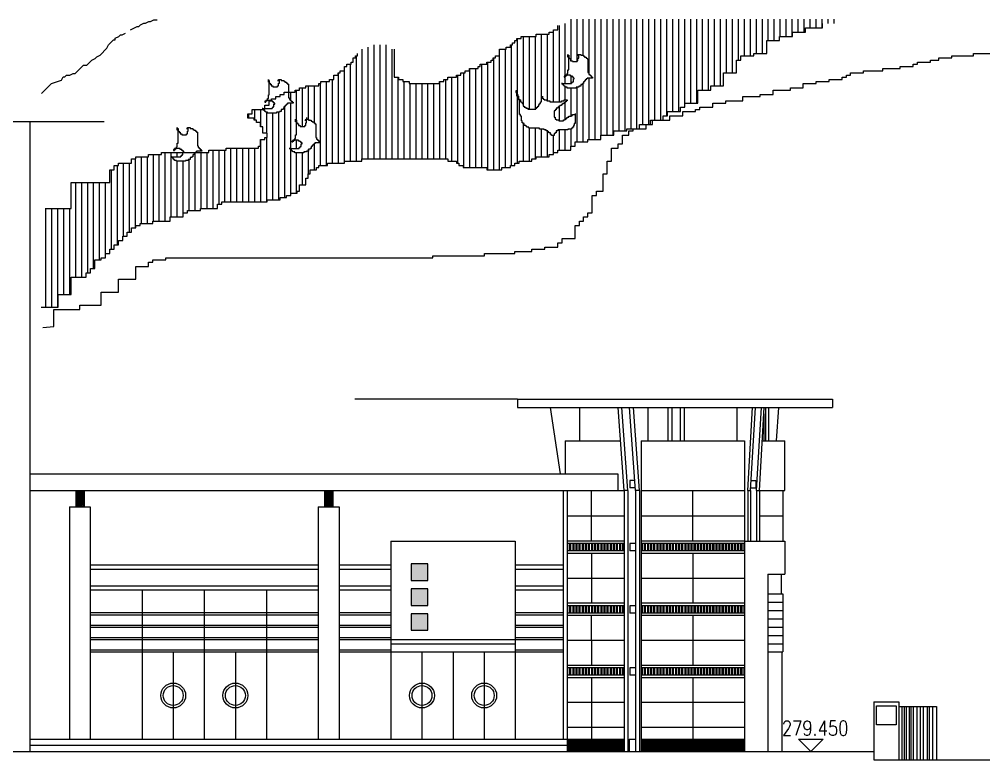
# Model space of a CAD drawing. Extents: x 61379 to 181989, y -86181 to 18192.
# Drawn here: x 136511 to 159771, y -73298 to -55428 of the extents above; entities that cross this region are included whole.
import ezdxf

# ---------------------------------------------------------------- set-up
doc = ezdxf.new("R2010")
doc.units = 0
doc.header["$LTSCALE"] = 1000
doc.header["$MEASUREMENT"] = 0
doc.linetypes.add('DOTE', pattern=[2.42, 2, -0.2, 0.02, -0.2])
for name, color, linetype in [('3', 84, 'CONTINUOUS'), ('DIM', 3, 'CONTINUOUS'), ('DOTE', 1, 'DOTE'), ('LAYER2', 8, 'CONTINUOUS'), ('LAYER7', 84, 'CONTINUOUS'), ('PUB_DIM', 84, 'CONTINUOUS'), ('PUB_TEXT', 7, 'CONTINUOUS'), ('WALL', 255, 'CONTINUOUS')]:
    doc.layers.add(name, color=color, linetype=linetype)
doc.styles.add('DIM_FONT', font='SIMPLEX', dxfattribs={"width": 0.8})

# ---------------------------------------------------------------- blocks, each defined once
blk = doc.blocks.new('A$C15B752B3')
at = {"layer": 'LAYER2'}
for p, q in [((28046, 93554), (30155, 94608)), ((30155, 94608), (30683, 94608)), ((30683, 94608), (31210, 95136)), ((31210, 95136), (32265, 95663)), ((32265, 95663), (32793, 95663)), ((32793, 95663), (33848, 96190)), ((33848, 96190), (34375, 96190)), ((34375, 96190), (35430, 96717)), ((35430, 96717), (36485, 96717)), ((162253, 93539), (162253, 94891)), ((162740, 70968), (162740, 94891)), ((164615, 79268), (164615, 95566)), ((166490, 83848), (166490, 96881)), ((168365, 85565), (168365, 96881)), ((170240, 85565), (170240, 96881)), ((172115, 79554), (172115, 96881)), ((173990, 59080), (173990, 96881)), ((175865, 60432), (175865, 96881)), ((177740, 60432), (177740, 96881)), ((179615, 60432), (179615, 96881)), ((181490, 61783), (181490, 96881)), ((183365, 61783), (183365, 96881)), ((185240, 62459), (185240, 96881)), ((187115, 62459), (187115, 96881)), ((188990, 63810), (188990, 96881)), ((190865, 63810), (190865, 96881)), ((192740, 65161), (192740, 96881)), ((194615, 65161), (194615, 96881)), ((196490, 66513), (196490, 96881)), ((198365, 67864), (198365, 96881)), ((200240, 67864), (200240, 96881)), ((202115, 69215), (202115, 96881)), ((203990, 70567), (203990, 96881)), ((205865, 70567), (205865, 96881)), ((207740, 74621), (207740, 96881)), ((209615, 74621), (209615, 96881)), ((211490, 75972), (211490, 96881)), ((213365, 75972), (213365, 96881)), ((215240, 80026), (215240, 96881)), ((217115, 80026), (217115, 96881)), ((218990, 84080), (218990, 96881)), ((220865, 85431), (220865, 96881)), ((222740, 85431), (222740, 96881)), ((224615, 86107), (224615, 96881)), ((226490, 86107), (226490, 96881)), ((228365, 90161), (228365, 96881)), ((230240, 90161), (230240, 96881)), ((232115, 91512), (232115, 96881)), ((233990, 91512), (233990, 96881)), ((235865, 91512), (235865, 96881)), ((237740, 92864), (237740, 96881)), ((239615, 92864), (239615, 96881)), ((240019, 92864), (240019, 94215)), ((240019, 94215), (245428, 94215)), ((241490, 94215), (241490, 96881)), ((243365, 94215), (243365, 96881)), ((245240, 94215), (245240, 96881)), ((245428, 94215), (245428, 95566)), ((247115, 95566), (247115, 96881)), ((248990, 95566), (248990, 96881)), ((23298, 90919), (24353, 91446)), ((23298, 90392), (23298, 90919)), ((24353, 91446), (24881, 91973)), ((24881, 91973), (25408, 91973)), ((25408, 91973), (26463, 92500)), ((150757, 90837), (150757, 91512)), ((150757, 91512), (155491, 91512)), ((151490, 69537), (151490, 91512)), ((153365, 68678), (153365, 91512)), ((155240, 68678), (155240, 91512)), ((155491, 92188), (159548, 92188)), ((155491, 91512), (155491, 92188)), ((157115, 70968), (157115, 92188)), ((158990, 71254), (158990, 92188)), ((159548, 92864), (160900, 92864)), ((159548, 92188), (159548, 92864)), ((160865, 70968), (160865, 92864)), ((160900, 92864), (160900, 93539)), ((160900, 93539), (162253, 93539)), ((231904, 90161), (231904, 91512)), ((231904, 91512), (235961, 91512)), ((235961, 92864), (240019, 92864)), ((235961, 91512), (235961, 92864)), ((20661, 87757), (21189, 88811)), ((21189, 88811), (21716, 89338)), ((21716, 89338), (22771, 90392)), ((22771, 90392), (23298, 90392)), ((102740, 52999), (102740, 88134)), ((104615, 52999), (104615, 88810)), ((106490, 52999), (106490, 88810)), ((108365, 52999), (108365, 88810)), ((146024, 87458), (146024, 88134)), ((146024, 88134), (147376, 88134)), ((147376, 88134), (147376, 88810)), ((147376, 88810), (148052, 88810)), ((147740, 50972), (147740, 88810)), ((148052, 88810), (148052, 89485)), ((148052, 89485), (148728, 89485)), ((148728, 89485), (148728, 90161)), ((148728, 90161), (149405, 90161)), ((149405, 90837), (150757, 90837)), ((149405, 90161), (149405, 90837)), ((149615, 73258), (149615, 90837)), ((227847, 86107), (227847, 90161)), ((227847, 90161), (231904, 90161)), ((16969, 84595), (17496, 85122)), ((17496, 85122), (18551, 85649)), ((18551, 85649), (20661, 87757)), ((98688, 85431), (99364, 85431)), ((98688, 84756), (98688, 85431)), ((98990, 52324), (98990, 85431)), ((99364, 85431), (99364, 86107)), ((100865, 52999), (100865, 87458)), ((110240, 52999), (110240, 87458)), ((110860, 87458), (110860, 78675)), ((142642, 84756), (142642, 85431)), ((142642, 85431), (143995, 85431)), ((143990, 49621), (143990, 85431)), ((143995, 85431), (143995, 87458)), ((143995, 87458), (146024, 87458)), ((145865, 50297), (145865, 87458)), ((165431, 84993), (165431, 85851)), ((165431, 85851), (165431, 85565)), ((165431, 85565), (165717, 85565)), ((165717, 84993), (165431, 84993)), ((165717, 85565), (165717, 84706)), ((165717, 80986), (165717, 84993)), ((168916, 85282), (168273, 85610)), ((168295, 85565), (168582, 85565)), ((168365, 83848), (168365, 85563)), ((168582, 85565), (168582, 85851)), ((168582, 85851), (169441, 85851)), ((168868, 84706), (168868, 85565)), ((169441, 85851), (169441, 85565)), ((169441, 85565), (170301, 85565)), ((170301, 85565), (170301, 85279)), ((170301, 85279), (170587, 85279)), ((170587, 85279), (170587, 84993)), ((170587, 84993), (171160, 84993)), ((171160, 84993), (171160, 84706)), ((219732, 84080), (219732, 85431)), ((219732, 85431), (223789, 85431)), ((223789, 86107), (227847, 86107)), ((223789, 85431), (223789, 86107)), ((286002, 85431), (292764, 85431)), ((286002, 84756), (286002, 85431)), ((292764, 86107), (298174, 86107)), ((292764, 85431), (292764, 86107)), ((12222, 81433), (13277, 82487)), ((13277, 82487), (14332, 82487)), ((14332, 82487), (14859, 83014)), ((14859, 83014), (15387, 83541)), ((15387, 83541), (15914, 84068)), ((15914, 84068), (16969, 84595)), ((95307, 80702), (95307, 82053)), ((95307, 82053), (95983, 82053)), ((95983, 82053), (95983, 82729)), ((95983, 82729), (97335, 82729)), ((97115, 52324), (97115, 82729)), ((97335, 82729), (97335, 83404)), ((97335, 83404), (98012, 83404)), ((98012, 83404), (98012, 84756)), ((98012, 84756), (98688, 84756)), ((137233, 81377), (137233, 82053)), ((137233, 82053), (137909, 82053)), ((137909, 82729), (139938, 82729)), ((137909, 82053), (137909, 82729)), ((138365, 50297), (138365, 82729)), ((139938, 82729), (139938, 83404)), ((139938, 83404), (141290, 83404)), ((140240, 49621), (140240, 83404)), ((141290, 83404), (141290, 84080)), ((141290, 84080), (141966, 84080)), ((141966, 84080), (141966, 84756)), ((141966, 84756), (142642, 84756)), ((142115, 49621), (142115, 84756)), ((165717, 84706), (166004, 84706)), ((166004, 84706), (166004, 84420)), ((166004, 84420), (166290, 84420)), ((166290, 84420), (166290, 83848)), ((166290, 83848), (166863, 83848)), ((166863, 83848), (166863, 83562)), ((166863, 83562), (168295, 83562)), ((168295, 83562), (168295, 83848)), ((168295, 83848), (168582, 83848)), ((168582, 83848), (168582, 84706)), ((168582, 84706), (168868, 84706)), ((171160, 84706), (171446, 84706)), ((171446, 84706), (171446, 84420)), ((171446, 84420), (171733, 84420)), ((171733, 84420), (171733, 80127)), ((218379, 80026), (218379, 84080)), ((218379, 84080), (219732, 84080)), ((269772, 81377), (269772, 82053)), ((269772, 82053), (273830, 82053)), ((273830, 82053), (273830, 82729)), ((273830, 82729), (275182, 82729)), ((275182, 83404), (279240, 83404)), ((275182, 82729), (275182, 83404)), ((279240, 83404), (279240, 84080)), ((279240, 84080), (281944, 84080)), ((281944, 84756), (286002, 84756)), ((281944, 84080), (281944, 84756)), ((6420, 77744), (6947, 78798)), ((6947, 78798), (7475, 78798)), ((7475, 78798), (8002, 79325)), ((8002, 79325), (9057, 79325)), ((9057, 79325), (10112, 79852)), ((10112, 79852), (10639, 79852)), ((10639, 79852), (11694, 80906)), ((11694, 80906), (12222, 81433)), ((91926, 77999), (91926, 79350)), ((91926, 79350), (93278, 79350)), ((93278, 79350), (93278, 80026)), ((93278, 80026), (93954, 80026)), ((93365, 51648), (93365, 80026)), ((93954, 80702), (95307, 80702)), ((93954, 80026), (93954, 80702)), ((95240, 51648), (95240, 80702)), ((130470, 78675), (130470, 79350)), ((130470, 79350), (131823, 79350)), ((130865, 51648), (130865, 79350)), ((131823, 79350), (131823, 80026)), ((131823, 80026), (133175, 80026)), ((132740, 50297), (132740, 80026)), ((133175, 80702), (134528, 80702)), ((133175, 80026), (133175, 80702)), ((134528, 80702), (134528, 81377)), ((134528, 81377), (137233, 81377)), ((134615, 50297), (134615, 81377)), ((136490, 50297), (136490, 81377)), ((164571, 78982), (164285, 78982)), ((164285, 78982), (164285, 78696)), ((166290, 79268), (164571, 79268)), ((164571, 79268), (164571, 78982)), ((164571, 78696), (164571, 78982)), ((164571, 78982), (164858, 78982)), ((164615, 76692), (164615, 78982)), ((164858, 78982), (164858, 79268)), ((164858, 79268), (165144, 79268)), ((165144, 79268), (165144, 79841)), ((165144, 79841), (165431, 79841)), ((165431, 79841), (165431, 80986)), ((165431, 80986), (165717, 80986)), ((166290, 78982), (166290, 79268)), ((166863, 78982), (166290, 78982)), ((166490, 76692), (166490, 78982)), ((166863, 78696), (166863, 78982)), ((171733, 80127), (172019, 80127)), ((172019, 80127), (172019, 79554)), ((172019, 79554), (172306, 79554)), ((172306, 79554), (172306, 79268)), ((172306, 79268), (172592, 79268)), ((172592, 79268), (172592, 78982)), ((172592, 78982), (172879, 78982)), ((172879, 78982), (172879, 78696)), ((214322, 75972), (214322, 80026)), ((214322, 80026), (218379, 80026)), ((252867, 79350), (254219, 79350)), ((252867, 78675), (252867, 79350)), ((254219, 80026), (258277, 80026)), ((254219, 79350), (254219, 80026)), ((258277, 80702), (264363, 80702)), ((258277, 80026), (258277, 80702)), ((264363, 81377), (269772, 81377)), ((264363, 80702), (264363, 81377)), ((90, 73527), (3255, 76689)), ((3255, 76689), (6420, 77744)), ((71375, 77965), (71375, 77679)), ((71375, 77106), (71375, 77965)), ((71375, 77679), (71661, 77679)), ((71661, 77106), (71375, 77106)), ((71661, 77679), (71661, 76820)), ((71661, 73099), (71661, 77106)), ((71661, 76820), (71948, 76820)), ((71948, 76820), (71948, 76534)), ((71948, 76534), (72234, 76534)), ((72234, 76534), (72234, 75961)), ((72234, 75961), (72807, 75961)), ((72807, 75961), (72807, 75675)), ((74239, 77679), (74526, 77679)), ((74239, 75675), (74239, 75961)), ((74239, 75961), (74526, 75961)), ((74526, 77965), (75385, 77965)), ((74526, 77679), (74526, 77965)), ((74526, 75961), (74526, 76820)), ((74526, 76820), (74812, 76820)), ((74812, 76820), (74812, 77679)), ((75385, 77965), (75385, 77679)), ((75385, 77679), (76245, 77679)), ((76245, 77679), (76245, 77393)), ((76245, 77393), (76531, 77393)), ((76531, 77393), (76531, 77106)), ((76531, 77106), (77104, 77106)), ((77104, 77106), (77104, 76820)), ((77104, 76820), (77390, 76820)), ((77390, 76820), (77390, 76534)), ((77390, 76534), (77677, 76534)), ((77677, 76534), (77677, 72241)), ((83135, 75296), (83135, 75972)), ((83135, 75972), (87192, 75972)), ((83990, 65192), (83990, 75972)), ((85865, 64333), (85865, 75972)), ((87192, 76648), (87868, 76648)), ((87192, 75972), (87192, 76648)), ((87740, 50972), (87740, 76648)), ((87868, 76648), (87868, 77323)), ((87868, 77323), (90573, 77323)), ((89615, 50972), (89615, 77323)), ((90573, 77323), (90573, 77999)), ((90573, 77999), (91926, 77999)), ((91490, 51648), (91490, 77999)), ((110860, 78675), (112212, 78675)), ((112115, 52999), (112115, 78675)), ((112212, 78675), (112212, 77999)), ((112212, 77999), (113565, 77999)), ((113565, 77999), (113565, 77323)), ((113565, 77323), (115593, 77323)), ((113990, 52999), (113990, 77323)), ((115593, 77323), (115593, 76648)), ((115593, 76648), (125061, 76648)), ((115865, 52999), (115865, 76648)), ((117740, 52999), (117740, 76648)), ((119615, 52999), (119615, 76648)), ((121490, 52999), (121490, 76648)), ((123365, 52999), (123365, 76648)), ((125061, 76648), (125061, 77323)), ((125061, 77323), (126413, 77323)), ((125240, 52999), (125240, 77323)), ((126413, 77999), (127766, 77999)), ((126413, 77323), (126413, 77999)), ((127115, 52999), (127115, 77999)), ((127766, 77999), (127766, 78675)), ((127766, 78675), (130470, 78675)), ((128990, 52324), (128990, 78675)), ((163712, 76692), (163426, 76692)), ((163426, 76692), (166577, 76692)), ((163712, 76406), (163712, 76692)), ((163999, 76406), (163712, 76406)), ((163999, 76120), (163999, 76406)), ((164285, 76120), (163999, 76120)), ((164285, 78696), (164571, 78696)), ((164285, 75834), (164285, 76120)), ((164571, 75834), (164285, 75834)), ((164571, 75547), (164571, 75834)), ((166577, 76692), (166577, 76978)), ((166577, 76978), (166863, 76978)), ((167150, 78696), (166863, 78696)), ((166863, 76978), (166863, 77265)), ((166863, 77265), (167150, 77265)), ((167150, 78410), (167150, 78696)), ((167436, 78410), (167150, 78410)), ((167150, 77265), (167150, 78123)), ((167150, 78123), (167436, 78123)), ((167436, 78123), (167436, 78410)), ((169441, 75834), (168868, 75834)), ((168868, 75834), (168868, 75547)), ((169441, 76406), (169441, 75834)), ((170014, 76406), (169441, 76406)), ((170301, 76692), (170014, 76692)), ((170014, 76692), (170014, 76406)), ((170240, 58405), (170240, 76692)), ((170587, 77265), (170301, 77265)), ((170301, 77265), (170301, 76692)), ((170874, 77551), (170587, 77551)), ((170587, 77551), (170587, 77265)), ((171160, 77837), (170874, 77837)), ((170874, 77837), (170874, 77551)), ((171446, 78123), (171160, 78123)), ((171160, 78123), (171160, 77837)), ((171446, 78410), (171446, 78123)), ((173165, 78410), (171446, 78410)), ((172115, 59080), (172115, 78410)), ((172879, 78696), (173165, 78696)), ((173165, 78696), (173165, 78410)), ((210265, 75972), (214322, 75972)), ((210265, 74621), (210265, 75972)), ((239342, 75296), (239342, 76648)), ((239342, 76648), (243400, 76648)), ((243400, 76648), (243400, 77323)), ((243400, 77323), (247457, 77323)), ((247457, 77999), (251514, 77999)), ((247457, 77323), (247457, 77999)), ((251514, 77999), (251514, 78675)), ((251514, 78675), (252867, 78675)), ((71375, 73099), (71661, 73099)), ((71375, 71954), (71375, 73099)), ((72807, 75675), (74239, 75675)), ((75020, 73269), (76373, 73269)), ((75020, 72594), (75020, 73269)), ((76373, 73269), (76373, 73945)), ((76373, 73945), (79754, 73945)), ((78365, 71382), (78365, 73945)), ((79754, 73945), (79754, 74621)), ((79754, 74621), (81106, 74621)), ((80240, 64333), (80240, 74621)), ((81106, 75296), (83135, 75296)), ((81106, 74621), (81106, 75296)), ((82115, 63189), (82115, 75296)), ((149389, 74402), (149103, 74402)), ((149103, 74402), (149103, 73830)), ((149103, 73830), (149389, 73830)), ((149389, 72685), (149389, 74402)), ((149389, 73830), (149389, 73258)), ((149389, 73258), (149676, 73258)), ((149676, 73258), (149676, 72685)), ((165144, 75547), (164571, 75547)), ((164615, 71540), (164615, 75547)), ((165144, 75261), (165144, 75547)), ((168009, 75261), (165144, 75261)), ((166490, 66388), (166490, 75261)), ((168868, 75547), (168009, 75547)), ((168009, 75547), (168009, 75261)), ((168365, 58405), (168365, 75547)), ((206207, 74621), (210265, 74621)), ((206207, 70567), (206207, 74621)), ((225818, 72594), (225818, 73269)), ((225818, 73269), (229875, 73269)), ((229875, 74621), (235285, 74621)), ((229875, 73269), (229875, 74621)), ((235285, 75296), (239342, 75296)), ((235285, 74621), (235285, 75296)), ((70515, 71096), (70229, 71096)), ((70229, 71096), (70229, 70809)), ((70229, 70809), (70515, 70809)), ((70287, 69891), (71639, 69891)), ((70287, 68540), (70287, 69891)), ((70515, 71382), (70515, 71096)), ((72234, 71382), (70515, 71382)), ((70515, 71096), (70802, 71096)), ((70515, 70809), (70515, 71096)), ((70802, 71382), (71088, 71382)), ((70802, 71096), (70802, 71382)), ((71088, 71382), (71088, 71954)), ((71088, 71954), (71375, 71954)), ((71639, 69891), (71639, 71242)), ((71639, 71242), (72315, 71242)), ((72234, 71096), (72234, 71382)), ((72807, 71096), (72234, 71096)), ((72315, 71918), (73668, 71918)), ((72315, 71242), (72315, 71918)), ((72807, 70809), (72807, 71096)), ((73094, 70809), (72807, 70809)), ((73094, 70523), (73094, 70809)), ((73380, 70523), (73094, 70523)), ((73094, 69378), (73094, 70237)), ((73094, 70237), (73380, 70237)), ((73380, 70237), (73380, 70523)), ((73668, 71918), (73668, 72594)), ((73668, 72594), (75020, 72594)), ((76531, 69665), (76531, 69378)), ((76818, 69665), (76531, 69665)), ((76818, 69951), (76818, 69665)), ((77104, 69951), (76818, 69951)), ((77104, 70237), (77104, 69951)), ((77390, 70237), (77104, 70237)), ((79109, 70523), (77390, 70523)), ((77390, 70523), (77390, 70237)), ((77677, 72241), (77963, 72241)), ((77963, 72241), (77963, 71668)), ((77963, 71668), (78250, 71668)), ((78250, 71668), (78250, 71382)), ((78250, 71382), (78536, 71382)), ((78365, 56319), (78365, 70523)), ((78536, 71382), (78536, 71096)), ((78536, 71096), (78823, 71096)), ((78823, 71096), (78823, 70809)), ((78823, 70809), (79109, 70809)), ((79109, 70809), (79109, 70523)), ((149676, 72685), (149389, 72685)), ((149615, 51648), (149615, 72685)), ((149676, 72113), (149676, 72685)), ((149676, 72685), (149962, 72685)), ((149962, 72113), (149676, 72113)), ((149962, 72685), (149962, 71826)), ((149962, 71540), (149962, 72113)), ((149962, 71826), (150249, 71826)), ((150249, 71540), (149962, 71540)), ((150249, 71826), (150249, 71540)), ((150249, 66961), (150249, 71540)), ((150249, 71540), (150535, 71540)), ((150535, 71540), (150535, 70968)), ((150535, 70968), (150821, 70968)), ((150821, 70968), (150821, 70682)), ((150821, 70682), (151108, 70682)), ((151108, 70682), (151108, 70395)), ((151108, 70395), (151394, 70395)), ((151394, 70395), (151394, 69537)), ((156264, 69537), (156264, 70109)), ((156264, 70109), (156551, 70109)), ((156551, 70109), (156551, 70395)), ((156551, 70395), (156837, 70395)), ((156837, 70395), (156837, 70968)), ((156837, 70968), (157124, 70968)), ((157124, 70968), (157124, 72113)), ((157124, 72113), (157410, 72113)), ((157410, 72113), (157410, 72685)), ((157410, 72685), (157410, 72113)), ((157410, 72113), (157696, 72113)), ((157696, 72113), (157696, 71826)), ((157696, 71826), (157983, 71826)), ((157983, 71826), (157983, 71540)), ((157983, 71540), (158842, 71540)), ((158842, 71540), (158842, 71254)), ((158842, 71254), (159702, 71254)), ((159702, 71254), (159702, 70968)), ((159702, 70968), (163426, 70968)), ((162853, 69823), (162853, 69537)), ((163426, 69823), (162853, 69823)), ((163426, 70968), (163426, 71254)), ((163426, 71254), (164285, 71254)), ((163426, 70109), (163426, 69823)), ((163712, 70109), (163426, 70109)), ((164285, 70395), (163712, 70395)), ((163712, 70395), (163712, 70109)), ((164285, 71254), (164285, 71540)), ((164285, 71540), (165144, 71540)), ((164571, 70682), (164285, 70682)), ((164285, 70682), (164285, 70395)), ((164858, 70968), (164571, 70968)), ((164571, 70968), (164571, 70682)), ((164615, 65529), (164615, 70968)), ((165144, 71254), (164858, 71254)), ((164858, 71254), (164858, 70968)), ((165144, 71540), (165144, 71254)), ((202150, 69215), (202150, 70567)), ((202150, 70567), (206207, 70567)), ((210941, 69215), (210941, 70567)), ((210941, 70567), (214998, 70567)), ((214998, 71242), (220408, 71242)), ((214998, 70567), (214998, 71242)), ((220408, 72594), (225818, 72594)), ((220408, 71242), (220408, 72594)), ((64877, 65837), (64877, 67188)), ((64877, 67188), (66229, 67188)), ((65240, 65837), (65240, 67188)), ((66229, 67188), (66229, 68540)), ((66229, 68540), (70287, 68540)), ((67115, 65161), (67115, 68540)), ((68990, 63134), (68990, 68540)), ((69370, 68806), (72521, 68806)), ((69656, 68806), (69370, 68806)), ((69656, 68520), (69656, 68806)), ((69943, 68520), (69656, 68520)), ((69943, 68233), (69943, 68520)), ((70229, 68233), (69943, 68233)), ((70229, 67947), (70229, 68233)), ((70515, 67947), (70229, 67947)), ((70515, 67661), (70515, 67947)), ((71088, 67661), (70515, 67661)), ((70865, 61107), (70865, 67661)), ((71088, 67375), (71088, 67661)), ((73953, 67375), (71088, 67375)), ((72521, 69092), (72807, 69092)), ((72521, 68806), (72521, 69092)), ((72740, 40162), (72740, 67375)), ((72807, 69378), (73094, 69378)), ((72807, 69092), (72807, 69378)), ((73953, 67661), (73953, 67375)), ((74812, 67661), (73953, 67661)), ((74615, 40162), (74615, 67661)), ((75385, 67947), (74812, 67947)), ((74812, 67947), (74812, 67661)), ((75385, 68520), (75385, 67947)), ((75958, 68520), (75385, 68520)), ((76245, 68806), (75958, 68806)), ((75958, 68806), (75958, 68520)), ((76245, 69378), (76245, 68806)), ((76531, 69378), (76245, 69378)), ((76490, 40837), (76490, 69378)), ((150535, 66961), (150249, 66961)), ((150535, 66388), (150535, 66961)), ((151394, 69537), (151681, 69537)), ((151681, 69537), (151681, 69250)), ((151681, 69250), (152254, 69250)), ((152254, 69250), (152254, 68964)), ((152254, 68964), (152827, 68964)), ((152827, 68964), (152827, 68678)), ((152827, 68678), (155405, 68678)), ((155405, 68678), (155405, 68964)), ((155405, 68964), (155691, 68964)), ((155691, 68964), (155691, 69250)), ((155691, 69250), (155978, 69250)), ((155978, 69250), (155978, 69537)), ((155978, 69537), (156264, 69537)), ((161420, 68105), (161134, 68105)), ((161134, 68105), (161134, 66102)), ((161707, 68392), (161420, 68392)), ((161420, 68392), (161420, 68105)), ((162280, 68964), (161707, 68964)), ((161707, 68964), (161707, 68392)), ((162566, 69250), (162280, 69250)), ((162280, 69250), (162280, 68964)), ((162853, 69537), (162566, 69537)), ((162566, 69537), (162566, 69250)), ((162740, 64957), (162740, 69537)), ((166577, 66388), (166577, 66674)), ((166577, 66674), (166863, 66674)), ((166863, 66674), (166863, 66961)), ((166863, 66961), (167722, 66961)), ((167722, 67247), (167722, 64098)), ((196740, 66513), (196740, 67864)), ((196740, 67864), (200798, 67864)), ((200798, 69215), (202150, 69215)), ((200798, 67864), (200798, 69215)), ((201474, 67864), (205531, 67864)), ((201474, 66513), (201474, 67864)), ((205531, 67864), (205531, 68540)), ((205531, 68540), (206884, 68540)), ((206884, 69215), (210941, 69215)), ((206884, 68540), (206884, 69215)), ((66905, 65837), (64877, 65837)), ((66905, 65161), (66905, 65837)), ((67582, 65161), (66905, 65161)), ((67582, 64486), (67582, 65161)), ((68934, 64486), (67582, 64486)), ((68934, 63134), (68934, 64486)), ((79925, 64620), (79925, 65478)), ((79925, 65478), (79925, 65192)), ((79925, 65192), (80212, 65192)), ((80212, 64620), (79925, 64620)), ((80212, 65192), (80212, 64333)), ((80212, 60613), (80212, 64620)), ((80212, 64333), (80498, 64333)), ((80498, 64333), (80498, 64047)), ((80498, 64047), (80785, 64047)), ((80785, 64047), (80785, 63475)), ((82790, 65192), (83076, 65192)), ((83076, 65192), (83076, 65478)), ((83076, 65478), (83936, 65478)), ((83076, 63475), (83076, 64333)), ((83076, 64333), (83363, 64333)), ((83363, 64333), (83412, 66001)), ((83936, 65478), (83936, 65192)), ((83936, 65192), (84795, 65192)), ((84795, 65192), (84795, 64906)), ((84795, 64906), (85082, 64906)), ((85082, 64906), (85082, 64620)), ((85082, 64620), (85655, 64620)), ((85655, 64620), (85655, 64333)), ((85655, 64333), (85941, 64333)), ((85941, 64333), (85941, 64047)), ((85941, 64047), (86227, 64047)), ((86227, 64047), (86227, 59754)), ((150821, 66388), (150535, 66388)), ((150821, 64957), (150821, 66388)), ((151108, 64957), (150821, 64957)), ((151108, 64385), (151108, 64957)), ((151394, 64385), (151108, 64385)), ((151394, 64098), (151394, 64385)), ((151681, 64098), (151394, 64098)), ((151490, 52324), (151490, 64098)), ((151681, 63526), (151681, 64098)), ((161134, 66102), (161420, 66102)), ((161420, 66102), (161420, 65529)), ((161420, 65529), (161707, 65529)), ((161707, 65529), (161707, 65243)), ((161707, 65243), (162566, 65243)), ((162566, 65243), (162566, 64957)), ((162566, 64957), (163999, 64957)), ((163999, 64957), (163999, 65243)), ((163999, 65243), (164571, 65243)), ((164571, 65243), (164571, 65529)), ((164571, 65529), (164858, 65529)), ((164858, 65529), (164858, 65816)), ((164858, 65816), (165144, 65816)), ((165144, 65816), (165144, 66102)), ((165144, 66102), (165717, 66102)), ((165717, 66102), (165717, 66388)), ((165717, 66388), (166577, 66388)), ((167722, 64098), (167436, 64098)), ((167436, 64098), (167436, 63526)), ((187949, 63810), (192007, 63810)), ((187949, 62459), (187949, 63810)), ((189978, 63810), (191330, 63810)), ((189978, 62459), (189978, 63810)), ((191330, 63810), (191330, 65161)), ((191330, 65161), (195388, 65161)), ((192007, 63810), (192007, 65161)), ((192007, 65161), (197416, 65161)), ((195388, 66513), (196740, 66513)), ((195388, 65161), (195388, 66513)), ((197416, 65161), (197416, 66513)), ((197416, 66513), (201474, 66513)), ((42763, 61991), (42763, 62850)), ((42763, 62850), (42763, 62563)), ((42763, 62563), (43050, 62563)), ((43050, 61991), (42763, 61991)), ((43050, 62563), (43050, 61705)), ((43050, 57984), (43050, 61991)), ((43050, 61705), (43336, 61705)), ((43336, 61705), (43336, 61418)), ((43336, 61418), (43623, 61418)), ((43623, 61418), (43623, 60846)), ((43623, 60846), (44196, 60846)), ((44196, 60846), (44196, 60560)), ((45628, 62563), (45914, 62563)), ((45628, 60846), (45914, 60846)), ((45628, 60560), (45628, 60846)), ((45914, 62850), (46774, 62850)), ((45914, 62563), (45914, 62850)), ((45914, 60846), (45914, 61705)), ((45914, 61705), (46201, 61705)), ((46201, 61705), (46201, 62563)), ((46774, 62850), (46774, 62563)), ((46774, 62563), (47633, 62563)), ((47633, 62563), (47633, 62277)), ((47633, 62277), (47920, 62277)), ((47920, 62277), (47920, 61991)), ((47920, 61991), (48493, 61991)), ((48493, 61991), (48493, 61705)), ((48493, 61705), (48779, 61705)), ((48779, 61705), (48779, 61418)), ((48779, 61418), (49065, 61418)), ((49065, 61418), (49065, 57125)), ((69610, 63134), (68934, 63134)), ((69610, 61107), (69610, 63134)), ((70963, 61107), (69610, 61107)), ((70963, 59756), (70963, 61107)), ((79925, 59468), (79925, 60613)), ((79925, 60613), (80212, 60613)), ((80785, 63475), (81358, 63475)), ((81358, 63475), (81358, 63189)), ((81358, 63189), (82790, 63189)), ((82790, 63189), (82790, 63475)), ((82790, 63475), (83076, 63475)), ((152254, 63526), (151681, 63526)), ((152254, 63240), (152254, 63526)), ((152540, 63240), (152254, 63240)), ((152540, 62953), (152540, 63240)), ((153113, 62953), (152540, 62953)), ((153113, 62667), (153113, 62953)), ((156551, 62667), (153113, 62667)), ((153365, 52324), (153365, 62667)), ((155240, 52999), (155240, 62667)), ((156551, 62381), (156551, 62667)), ((157983, 62381), (156551, 62381)), ((157115, 53675), (157115, 62381)), ((157983, 62095), (157983, 62381)), ((158556, 62095), (157983, 62095)), ((158556, 61809), (158556, 62095)), ((159129, 61809), (158556, 61809)), ((158990, 53675), (158990, 61809)), ((159129, 61522), (159129, 61809)), ((159415, 61522), (159129, 61522)), ((159415, 61236), (159415, 61522)), ((159988, 61236), (159415, 61236)), ((159988, 60664), (159988, 61236)), ((160275, 60664), (159988, 60664)), ((160275, 60377), (160275, 60664)), ((161420, 60950), (161134, 60950)), ((161134, 60950), (161134, 60377)), ((161707, 61236), (161420, 61236)), ((161420, 61236), (161420, 60950)), ((162280, 61809), (161707, 61809)), ((161707, 61809), (161707, 61236)), ((162280, 62095), (162280, 61809)), ((165431, 62095), (162280, 62095)), ((162740, 55702), (162740, 62095)), ((164615, 55702), (164615, 62095)), ((166577, 62381), (165431, 62381)), ((165431, 62381), (165431, 62095)), ((166490, 57053), (166490, 62381)), ((166863, 62667), (166577, 62667)), ((166577, 62667), (166577, 62381)), ((167150, 62953), (166863, 62953)), ((166863, 62953), (166863, 62667)), ((167436, 63526), (167150, 63526)), ((167150, 63526), (167150, 62953)), ((179835, 61783), (183892, 61783)), ((179835, 60432), (179835, 61783)), ((183892, 62459), (187949, 62459)), ((183892, 61783), (183892, 62459)), ((184568, 61783), (185921, 61783)), ((184568, 60432), (184568, 61783)), ((185921, 61783), (185921, 62459)), ((185921, 62459), (189978, 62459)), ((42763, 57984), (43050, 57984)), ((42763, 56839), (42763, 57984)), ((44196, 60560), (45628, 60560)), ((68934, 57053), (68934, 59080)), ((68934, 59080), (70287, 59080)), ((68990, 39486), (68990, 59080)), ((70287, 59756), (70963, 59756)), ((70287, 59080), (70287, 59756)), ((70865, 39486), (70865, 59756)), ((78780, 58609), (78780, 58323)), ((79066, 58609), (78780, 58609)), ((78780, 58323), (79066, 58323)), ((80785, 58895), (79066, 58895)), ((79066, 58895), (79066, 58609)), ((79066, 58323), (79066, 58609)), ((79066, 58609), (79352, 58609)), ((79352, 58609), (79352, 58895)), ((79352, 58895), (79639, 58895)), ((79639, 58895), (79639, 59468)), ((79639, 59468), (79925, 59468)), ((80240, 56319), (80240, 58895)), ((80785, 58609), (80785, 58895)), ((81358, 58609), (80785, 58609)), ((81358, 58323), (81358, 58609)), ((81644, 58323), (81358, 58323)), ((81644, 58037), (81644, 58323)), ((81931, 58037), (81644, 58037)), ((81644, 57750), (81931, 57750)), ((81644, 56892), (81644, 57750)), ((81931, 57750), (81931, 58037)), ((85941, 57750), (85655, 57750)), ((85655, 57750), (85655, 57464)), ((85865, 49621), (85865, 57750)), ((87660, 58037), (85941, 58037)), ((85941, 58037), (85941, 57750)), ((86227, 59754), (86514, 59754)), ((86514, 59754), (86514, 59181)), ((86514, 59181), (86800, 59181)), ((86800, 59181), (86800, 58895)), ((86800, 58895), (87087, 58895)), ((87087, 58895), (87087, 58609)), ((87087, 58609), (87373, 58609)), ((87373, 58609), (87373, 58323)), ((87373, 58323), (87660, 58323)), ((87660, 58323), (87660, 58037)), ((161134, 60377), (160275, 60377)), ((160865, 54351), (160865, 60377)), ((167663, 58405), (171720, 58405)), ((167663, 57053), (167663, 58405)), ((171720, 58405), (171720, 59080)), ((171720, 59080), (175777, 59080)), ((175777, 60432), (179835, 60432)), ((175777, 59080), (175777, 60432)), ((181187, 57729), (182540, 57729)), ((181187, 56378), (181187, 57729)), ((182540, 57729), (182540, 60432)), ((182540, 60432), (184568, 60432)), ((37828, 55026), (52705, 55026)), ((37828, 54351), (37828, 55026)), ((38990, 33405), (38990, 55026)), ((40865, 34756), (40865, 55026)), ((41904, 55980), (41618, 55980)), ((41618, 55980), (41618, 55694)), ((41618, 55694), (41904, 55694)), ((41904, 56266), (41904, 55980)), ((43623, 56266), (41904, 56266)), ((41904, 55980), (42190, 55980)), ((41904, 55694), (41904, 55980)), ((42190, 56266), (42477, 56266)), ((42190, 55980), (42190, 56266)), ((42477, 56839), (42763, 56839)), ((42477, 56266), (42477, 56839)), ((42740, 53690), (42740, 55026)), ((43623, 55980), (43623, 56266)), ((44196, 55980), (43623, 55980)), ((44196, 55694), (44196, 55980)), ((44482, 55694), (44196, 55694)), ((44482, 55408), (44482, 55694)), ((44769, 55408), (44482, 55408)), ((44482, 55122), (44769, 55122)), ((44482, 54263), (44482, 55122)), ((44769, 55122), (44769, 55408)), ((47920, 54549), (47920, 54263)), ((48206, 54549), (47920, 54549)), ((48206, 54835), (48206, 54549)), ((48493, 54835), (48206, 54835)), ((48365, 36783), (48365, 54835)), ((48493, 55122), (48493, 54835)), ((48779, 55122), (48493, 55122)), ((50498, 55408), (48779, 55408)), ((48779, 55408), (48779, 55122)), ((49065, 57125), (49352, 57125)), ((49352, 57125), (49352, 56553)), ((49352, 56553), (49638, 56553)), ((49638, 56553), (49638, 56266)), ((49638, 56266), (49925, 56266)), ((49925, 56266), (49925, 55980)), ((49925, 55980), (50211, 55980)), ((50211, 55980), (50211, 55694)), ((50211, 55694), (50498, 55694)), ((50240, 37459), (50240, 55026)), ((50498, 55694), (50498, 55408)), ((52115, 37459), (52115, 55026)), ((52705, 55702), (58115, 55702)), ((52705, 55026), (52705, 55702)), ((53990, 37459), (53990, 55702)), ((55865, 38810), (55865, 55702)), ((57740, 39486), (57740, 55702)), ((58115, 56378), (68258, 56378)), ((58115, 55702), (58115, 56378)), ((59615, 39486), (59615, 56378)), ((61490, 39486), (61490, 56378)), ((63365, 39486), (63365, 56378)), ((65240, 39486), (65240, 56378)), ((67115, 39486), (67115, 56378)), ((68258, 56378), (68258, 57053)), ((68258, 57053), (68934, 57053)), ((78207, 56319), (77920, 56319)), ((77920, 56319), (81071, 56319)), ((78207, 56033), (78207, 56319)), ((78493, 56033), (78207, 56033)), ((78365, 41513), (78365, 56033)), ((78493, 55747), (78493, 56033)), ((78780, 55747), (78493, 55747)), ((78780, 55460), (78780, 55747)), ((79066, 55460), (78780, 55460)), ((79066, 55174), (79066, 55460)), ((79639, 55174), (79066, 55174)), ((79639, 54888), (79639, 55174)), ((82503, 54888), (79639, 54888)), ((80240, 42189), (80240, 54888)), ((81071, 56319), (81071, 56605)), ((81071, 56605), (81358, 56605)), ((81358, 56605), (81358, 56892)), ((81358, 56892), (81644, 56892)), ((82115, 44891), (82115, 54888)), ((83363, 55174), (82503, 55174)), ((82503, 55174), (82503, 54888)), ((83936, 55460), (83363, 55460)), ((83363, 55460), (83363, 55174)), ((84509, 56033), (83936, 56033)), ((83936, 56033), (83936, 55460)), ((83990, 48270), (83990, 56033)), ((84795, 56319), (84509, 56319)), ((84509, 56319), (84509, 56033)), ((85082, 56892), (84795, 56892)), ((84795, 56892), (84795, 56319)), ((85368, 57178), (85082, 57178)), ((85082, 57178), (85082, 56892)), ((85655, 57464), (85368, 57464)), ((85368, 57464), (85368, 57178)), ((160900, 55026), (162253, 55026)), ((160900, 54351), (160900, 55026)), ((162253, 55702), (166310, 55702)), ((162253, 55026), (162253, 55702)), ((166310, 55702), (166310, 57053)), ((166310, 57053), (167663, 57053)), ((179158, 56378), (181187, 56378)), ((179158, 52324), (179158, 56378)), ((24303, 51648), (28361, 51648)), ((24303, 50972), (24303, 51648)), ((25865, 28675), (25865, 51648)), ((27740, 30027), (27740, 51648)), ((28361, 51648), (28361, 52999)), ((28361, 52999), (29713, 52999)), ((29615, 31378), (29615, 52999)), ((29713, 53675), (33770, 53675)), ((29713, 52999), (29713, 53675)), ((31490, 32729), (31490, 53675)), ((33365, 32729), (33365, 53675)), ((33770, 54351), (37828, 54351)), ((33770, 53675), (33770, 54351)), ((35240, 33405), (35240, 54351)), ((37115, 33405), (37115, 54351)), ((40758, 53690), (43909, 53690)), ((41045, 53690), (40758, 53690)), ((41045, 53404), (41045, 53690)), ((41331, 53404), (41045, 53404)), ((41331, 53118), (41331, 53404)), ((41618, 53118), (41331, 53118)), ((41618, 52832), (41618, 53118)), ((41904, 52832), (41618, 52832)), ((41904, 52545), (41904, 52832)), ((42477, 52545), (41904, 52545)), ((42477, 52259), (42477, 52545)), ((45341, 52259), (42477, 52259)), ((42740, 34756), (42740, 52259)), ((43909, 53977), (44196, 53977)), ((43909, 53690), (43909, 53977)), ((44196, 54263), (44482, 54263)), ((44196, 53977), (44196, 54263)), ((44615, 36108), (44615, 52259)), ((45341, 52545), (45341, 52259)), ((46201, 52545), (45341, 52545)), ((46774, 52832), (46201, 52832)), ((46201, 52832), (46201, 52545)), ((46490, 36783), (46490, 52832)), ((46774, 53404), (46774, 52832)), ((47347, 53404), (46774, 53404)), ((47633, 53690), (47347, 53690)), ((47347, 53690), (47347, 53404)), ((47633, 54263), (47633, 53690)), ((47920, 54263), (47633, 54263)), ((89897, 51648), (95307, 51648)), ((89897, 50972), (89897, 51648)), ((95307, 52324), (100717, 52324)), ((95307, 51648), (95307, 52324)), ((100717, 52999), (127766, 52999)), ((100717, 52324), (100717, 52999)), ((127766, 52999), (127766, 52324)), ((127766, 52324), (130470, 52324)), ((130470, 52324), (130470, 51648)), ((130470, 51648), (131147, 51648)), ((131147, 51648), (131147, 50972)), ((148728, 50972), (148728, 51648)), ((148728, 51648), (150081, 51648)), ((150081, 52324), (154138, 52324)), ((150081, 51648), (150081, 52324)), ((154138, 52324), (154138, 52999)), ((154138, 52999), (155491, 52999)), ((155491, 53675), (159548, 53675)), ((155491, 52999), (155491, 53675)), ((159548, 54351), (160900, 54351)), ((159548, 53675), (159548, 54351)), ((177806, 48270), (177806, 52324)), ((177806, 52324), (179158, 52324)), ((21598, 45567), (21598, 49621)), ((21598, 49621), (22951, 49621)), ((22115, 24621), (22115, 49621)), ((22951, 49621), (22951, 50972)), ((22951, 50972), (24303, 50972)), ((23990, 25973), (23990, 50972)), ((84487, 48270), (84487, 49621)), ((84487, 49621), (86516, 49621)), ((86516, 49621), (86516, 50297)), ((86516, 50297), (87192, 50297)), ((87192, 50972), (89897, 50972)), ((87192, 50297), (87192, 50972)), ((131147, 50972), (132499, 50972)), ((132499, 50972), (132499, 50297)), ((132499, 50297), (139938, 50297)), ((139938, 50297), (139938, 49621)), ((139938, 49621), (144671, 49621)), ((144671, 50297), (147376, 50297)), ((144671, 49621), (144671, 50297)), ((147376, 50297), (147376, 50972)), ((147376, 50972), (148728, 50972)), ((9426, 45567), (21598, 45567)), ((9426, 37459), (9426, 45567)), ((10865, 15838), (10865, 45567)), ((12740, 15838), (12740, 45567)), ((14615, 17189), (14615, 45567)), ((16490, 18540), (16490, 45567)), ((18365, 21243), (18365, 45567)), ((20240, 21919), (20240, 45567)), ((83135, 44891), (83135, 46918)), ((83135, 46918), (83811, 46918)), ((83811, 46918), (83811, 48270)), ((83811, 48270), (84487, 48270)), ((176454, 42864), (176454, 48270)), ((176454, 48270), (177806, 48270)), ((80430, 42189), (80430, 42864)), ((80430, 42864), (81106, 42864)), ((81106, 44891), (83135, 44891)), ((81106, 42864), (81106, 44891)), ((174425, 41513), (174425, 42864)), ((174425, 42864), (176454, 42864)), ((56762, 39486), (70963, 39486)), ((56762, 38810), (56762, 39486)), ((70963, 40162), (75020, 40162)), ((70963, 39486), (70963, 40162)), ((75020, 40837), (77049, 40837)), ((75020, 40162), (75020, 40837)), ((77049, 40837), (77049, 41513)), ((77049, 41513), (78401, 41513)), ((78401, 41513), (78401, 42189)), ((78401, 42189), (80430, 42189)), ((173072, 36108), (173072, 41513)), ((173072, 41513), (174425, 41513)), ((1312, 37459), (9426, 37459)), ((1490, 6378), (1490, 37459)), ((3365, 6378), (3365, 37459)), ((5240, 6378), (5240, 37459)), ((7115, 10432), (7115, 37459)), ((8990, 10432), (8990, 37459)), ((45942, 36783), (50000, 36783)), ((45942, 36108), (45942, 36783)), ((50000, 37459), (55410, 37459)), ((50000, 36783), (50000, 37459)), ((55410, 37459), (55410, 38810)), ((55410, 38810), (56762, 38810)), ((35123, 33405), (40533, 33405)), ((35123, 32729), (35123, 33405)), ((40533, 34756), (44590, 34756)), ((40533, 33405), (40533, 34756)), ((44590, 34756), (44590, 36108)), ((44590, 36108), (45942, 36108)), ((169015, 32054), (169015, 33405)), ((169015, 33405), (170368, 33405)), ((170368, 33405), (170368, 34756)), ((170368, 34756), (171720, 34756)), ((171720, 34756), (171720, 36108)), ((171720, 36108), (173072, 36108)), ((28361, 31378), (29713, 31378)), ((28361, 30027), (28361, 31378)), ((29713, 32054), (31066, 32054)), ((29713, 31378), (29713, 32054)), ((31066, 32054), (31066, 32729)), ((31066, 32729), (35123, 32729)), ((167663, 32054), (169015, 32054)), ((167663, 28000), (167663, 32054)), ((24303, 27324), (25656, 27324)), ((24303, 25973), (24303, 27324)), ((25656, 28675), (27008, 28675)), ((25656, 27324), (25656, 28675)), ((27008, 28675), (27008, 30027)), ((27008, 30027), (28361, 30027)), ((163605, 26648), (163605, 28000)), ((163605, 28000), (167663, 28000)), ((21598, 23270), (21598, 24621)), ((21598, 24621), (22951, 24621)), ((22951, 24621), (22951, 25973)), ((22951, 25973), (24303, 25973)), ((154138, 23946), (154138, 24621)), ((154138, 24621), (158196, 24621)), ((158196, 25297), (162253, 25297)), ((158196, 24621), (158196, 25297)), ((162253, 25297), (162253, 26648)), ((162253, 26648), (163605, 26648)), ((16865, 21243), (18894, 21243)), ((16865, 18540), (16865, 21243)), ((18894, 21243), (18894, 21919)), ((18894, 21919), (20246, 21919)), ((20246, 21919), (20246, 23270)), ((20246, 23270), (21598, 23270)), ((35123, 21243), (39180, 21243)), ((35123, 20567), (35123, 21243)), ((39180, 21919), (123032, 21919)), ((39180, 21243), (39180, 21919)), ((123032, 22594), (139261, 22594)), ((123032, 21919), (123032, 22594)), ((139261, 23270), (148728, 23270)), ((139261, 22594), (139261, 23270)), ((148728, 23946), (154138, 23946)), ((148728, 23270), (148728, 23946)), ((15512, 17189), (15512, 18540)), ((15512, 18540), (16865, 18540)), ((29713, 19216), (33770, 19216)), ((29713, 15162), (29713, 19216)), ((33770, 19216), (33770, 20567)), ((33770, 20567), (35123, 20567)), ((9426, 10432), (9426, 15838)), ((9426, 15838), (14160, 15838)), ((14160, 15838), (14160, 17189)), ((14160, 17189), (15512, 17189)), ((24303, 11108), (24303, 15162)), ((24303, 15162), (29713, 15162)), ((5369, 10432), (9426, 10432)), ((5369, 6378), (5369, 10432)), ((18894, 7054), (18894, 11108)), ((18894, 11108), (24303, 11108)), ((0, 6459), (5369, 6378)), ((12131, 7054), (18894, 7054)), ((12131, 5703), (12131, 7054)), ((4017, 5703), (12131, 5703)), ((4017, 297), (4017, 5703)), ((521, 0), (4017, 297))]:
    blk.add_line(p, q, dxfattribs=at)
blk = doc.blocks.new('A$C5A6D286D')
at = {"layer": 'PUB_DIM', "linetype": 'BYBLOCK', "xscale": 0.16, "yscale": 0.16, "zscale": 0.16}
blk.add_blockref('A$C15B752B3', (0, 0), dxfattribs=at)
blk = doc.blocks.new('A$C1E0227EA')
at = {"layer": '3', "linetype": 'BYBLOCK'}
for radius in [300, 240]:
    blk.add_circle((300, 300), radius, dxfattribs=at)

msp = doc.modelspace()

# ---------------------------------------------------------------- hatches: boundary and pattern name
at = {"layer": '3', "linetype": 'BYBLOCK'}
for points in [[(146361.4, -68573.7), (145961.4, -68573.7), (145961.4, -68973.7), (146361.4, -68973.7)], [(146361.4, -69173.7), (145961.4, -69173.7), (145961.4, -69573.7), (146361.4, -69573.7)], [(146361.4, -69773.7), (145961.4, -69773.7), (145961.4, -70173.7), (146361.4, -70173.7)]]:
    msp.add_hatch(color=256, dxfattribs=at).paths.add_polyline_path(points)
at = {"layer": 'LAYER2', "linetype": 'BYBLOCK'}
h = msp.add_hatch(dxfattribs=at)
h.set_pattern_fill('ANSI31', color=256, scale=200, style=0)
h.set_pattern_definition([(45, (63000, -6620.26), (-17.6776695, 17.6776695), [])])
h.paths.add_polyline_path([(144073.1, -66798.1), (143873.1, -66798.1), (143873.1, -67198.1), (144073.1, -67198.1)])
h.paths.add_polyline_path([(138073.1, -66798.1), (137873.1, -66798.1), (137873.1, -67198.1), (138073.1, -67198.1)])
h.paths.add_polyline_path([(149723.1, -72798.1), (149723.1, -73098.1), (151101.3, -73098.1), (151101.3, -72798.1)])
h.paths.add_polyline_path([(151509.1, -72798.1), (151509.1, -73098.1), (154003.8, -73098.1), (154003.8, -72798.1)])
at = {"layer": 'LAYER7', "linetype": 'BYBLOCK'}
h = msp.add_hatch(dxfattribs=at)
h.set_pattern_fill('ANSI32', color=256, scale=200, angle=45, style=0)
h.set_pattern_definition([(90, (4516.576, -50200.83), (-75, 1e-14), []), (90, (4541.576, -50175.83), (-75, 1e-14), [])])
h.paths.add_polyline_path([(151509.1, -68080.6), (151509.1, -68260.6), (154003.8, -68260.6), (154003.8, -68080.6)])
h.paths.add_polyline_path([(151101.3, -68260.6), (151101.3, -68080.6), (149723.1, -68080.6), (149723.1, -68260.6)])
h = msp.add_hatch(dxfattribs=at)
h.set_pattern_fill('ANSI32', color=256, scale=200, angle=45, style=0)
h.set_pattern_definition([(90, (4516.576, -51700.83), (-75, 1e-14), []), (90, (4541.576, -51675.83), (-75, 1e-14), [])])
h.paths.add_polyline_path([(154003.8, -69580.6), (151509.1, -69580.6), (151509.1, -69760.6), (154003.8, -69760.6)])
h.paths.add_polyline_path([(151101.3, -69580.6), (149723.1, -69580.6), (149723.1, -69760.6), (151101.3, -69760.6)])
h = msp.add_hatch(dxfattribs=at)
h.set_pattern_fill('ANSI32', color=256, scale=200, angle=45, style=0)
h.set_pattern_definition([(90, (4516.576, -53200.83), (-75, 1e-14), []), (90, (4541.576, -53175.83), (-75, 1e-14), [])])
h.paths.add_polyline_path([(154003.8, -71080.6), (151509.1, -71080.6), (151509.1, -71260.6), (154003.8, -71260.6)])
h.paths.add_polyline_path([(151101.3, -71080.6), (149723.1, -71080.6), (149723.1, -71260.6), (151101.3, -71260.6)])

# ---------------------------------------------------------------- linework, layer by layer
at = {"layer": '3', "linetype": 'BYBLOCK'}
for p, q in [((130427.2, -57892.5), (138557.3, -57892.5)), ((136762.3, -57892.5), (136762.3, -73098.1)), ((148523.1, -64598.1), (156123.1, -64598.1)), ((149723.1, -66798.1), (151101.3, -66798.1)), ((151509.1, -66798.1), (154003.8, -66798.1)), ((154362.6, -66798.1), (154973.1, -66798.1)), ((138223.1, -69098.1), (143723.1, -69098.1)), ((138223.1, -69198.1), (143723.1, -69198.1)), ((139473.1, -69198.1), (139473.1, -72798.1)), ((140973.1, -69198.1), (140973.1, -72798.1)), ((142473.1, -69198.1), (142473.1, -72798.1)), ((144223.1, -69098.1), (145473.1, -69098.1)), ((144223.1, -69198.1), (145473.1, -69198.1)), ((148473.1, -69098.1), (149625, -69098.1)), ((148473.1, -69198.1), (149625, -69198.1)), ((138223.1, -69748.1), (143723.1, -69748.1)), ((144227.7, -69748.1), (145473.1, -69748.1)), ((148473.1, -69748.1), (149625, -69748.1)), ((138223.1, -69798.1), (143723.1, -69798.1)), ((144227.7, -69798.1), (145473.1, -69798.1)), ((148473.1, -69798.1), (149625, -69798.1)), ((138223.1, -70048.1), (143723.1, -70048.1)), ((138223.1, -70098.1), (143723.1, -70098.1)), ((144227.7, -70048.1), (145473.1, -70048.1)), ((144227.7, -70098.1), (145473.1, -70098.1)), ((148473.1, -70048.1), (149625, -70048.1)), ((148473.1, -70098.1), (149625, -70098.1)), ((138223.1, -70348.1), (143723.1, -70348.1)), ((138223.1, -70398.1), (143723.1, -70398.1)), ((144227.7, -70348.1), (145473.1, -70348.1)), ((144227.7, -70398.1), (145473.1, -70398.1)), ((145473.1, -70398.1), (148473.1, -70398.1)), ((148473.1, -70348.1), (149625, -70348.1)), ((148473.1, -70398.1), (149625, -70398.1)), ((138223.1, -70648.1), (143723.1, -70648.1)), ((138223.1, -70698.1), (143723.1, -70698.1)), ((140223.1, -70698.1), (140223.1, -72798.1)), ((141723.1, -70698.1), (141723.1, -72798.1)), ((144227.7, -70648.1), (145473.1, -70648.1)), ((144227.7, -70698.1), (149625, -70698.1)), ((145473.1, -70498.1), (148473.1, -70498.1)), ((146223.1, -70698.1), (146223.1, -72798.1)), ((146973.1, -70698.1), (146973.1, -72798.1)), ((147723.1, -70698.1), (147723.1, -72798.1)), ((148473.1, -70648.1), (149625, -70648.1)), ((136762.3, -72948.1), (149723.1, -72948.1)), ((136762.3, -73098.1), (149723.1, -73098.1)), ((154989.3, -73098.1), (155976.3, -73098.1))]:
    msp.add_line(p, q, dxfattribs=at)
at = {"layer": '3'}
for p, q in [((157123.8, -71898.1), (157123.8, -73098.1)), ((157723.8, -71898.1), (157723.8, -73298.1)), ((155302.6, -72804.5), (155600.7, -73098.1)), ((155302.6, -72804.5), (155898.8, -72804.5)), ((155600.7, -73098.1), (155898.8, -72804.5))]:
    msp.add_line(p, q, dxfattribs=at)
at = {"layer": '3', "linetype": 'BYBLOCK'}
for points in [[(145961.4, -68573.7), (145961.4, -68973.7), (146361.4, -68973.7), (146361.4, -68573.7)], [(145961.4, -69173.7), (145961.4, -69573.7), (146361.4, -69573.7), (146361.4, -69173.7)], [(145961.4, -69773.7), (145961.4, -70173.7), (146361.4, -70173.7), (146361.4, -69773.7)]]:
    msp.add_lwpolyline(points, close=True, dxfattribs=at)
at = {"layer": 'DOTE', "linetype": 'BYBLOCK'}
for p, q in [((148523.1, -64598.1), (156123.1, -64598.1)), ((148523.1, -64598.1), (148523.1, -64798.1)), ((148523.1, -64798.1), (156123.1, -64798.1)), ((149565, -66398.1), (149325, -64798.1)), ((154823.8, -64798.1), (154769, -65598.1)), ((149678.8, -65598.1), (149678.8, -66398.1)), ((149678.8, -65598.1), (151014.4, -65598.1)), ((151509.1, -65598.1), (154003.8, -65598.1)), ((154432.9, -65598.1), (154973.1, -65598.1)), ((154973.1, -66798.1), (154973.1, -65598.1)), ((136762.3, -66398.1), (150949.9, -66398.1)), ((150949.9, -66398.1), (150949.9, -66798.1)), ((136762.3, -66798.1), (150949.9, -66798.1)), ((137873.1, -66798.1), (137873.1, -67198.1)), ((138073.1, -66798.1), (138073.1, -67198.1)), ((143873.1, -66798.1), (143873.1, -67198.1)), ((144073.1, -66798.1), (144073.1, -67198.1)), ((149625, -66798.1), (149625, -72798.1)), ((149723.1, -66798.1), (149723.1, -73098.1)), ((154923.1, -66798.1), (154923.1, -68020.6)), ((137723.1, -67198.1), (137723.1, -72798.1)), ((137723.1, -67198.1), (138223.1, -67198.1)), ((138223.1, -67198.1), (138223.1, -72798.1)), ((143723.1, -67198.1), (143723.1, -72798.1)), ((143723.1, -67198.1), (144223.1, -67198.1)), ((144223.1, -67198.1), (144223.1, -72798.1)), ((145473.1, -68020.6), (145473.1, -72798.1)), ((145473.1, -68020.6), (148473.1, -68020.6)), ((148473.1, -68020.6), (148473.1, -72798.1)), ((154003.8, -68020.6), (154973.1, -68020.6)), ((154003.8, -68020.6), (154003.8, -73098.1)), ((154973.1, -68020.6), (154973.1, -68820.6)), ((138223.1, -68598.1), (143723.1, -68598.1)), ((144223.1, -68598.1), (145473.1, -68598.1)), ((148473.1, -68598.1), (149625, -68598.1)), ((138223.1, -68698.1), (143723.1, -68698.1)), ((144223.1, -68698.1), (145473.1, -68698.1)), ((148473.1, -68698.1), (149625, -68698.1)), ((154562.6, -68820.6), (154973.1, -68820.6)), ((154562.6, -68820.6), (154562.6, -73098.1)), ((136762.3, -72798.1), (149723.1, -72798.1)), ((149723.1, -72798.1), (151101.3, -72798.1)), ((151509.1, -72798.1), (154003.8, -72798.1))]:
    msp.add_line(p, q, dxfattribs=at)
at = {"layer": 'LAYER7', "linetype": 'BYBLOCK'}
for p, q in [((148523.1, -64598.1), (144600.7, -64598.1)), ((156123.1, -64598.1), (156123.1, -64598.1)), ((156123.1, -64598.1), (156123.1, -64798.1)), ((150025, -64798.1), (150025, -65598.1)), ((151101.3, -66798.1), (150956.4, -64798.1)), ((151191.4, -66798.1), (151046.5, -64798.1)), ((151376, -66798.1), (151231.1, -64798.1)), ((151470.4, -66798.1), (151325.5, -64798.1)), ((151670.4, -64798.1), (151670.4, -65598.1)), ((152149.5, -64798.1), (152149.5, -65598.1)), ((152249.5, -64798.1), (152249.5, -65598.1)), ((152449.5, -64798.1), (152449.5, -65598.1)), ((152549.5, -64798.1), (152549.5, -65598.1)), ((153818.4, -64798.1), (153818.4, -65598.1)), ((154078.3, -66798.1), (154195.4, -64798.1)), ((154149.4, -66798.1), (154266.5, -64798.1)), ((154291.5, -66798.1), (154408.7, -64798.1)), ((154362.6, -66798.1), (154479.8, -64798.1)), ((154508.5, -64798.1), (154508.5, -65598.1)), ((154583.5, -64798.1), (154583.5, -65598.1)), ((154471, -64948.3), (154471, -65598.1)), ((151509.1, -65598.1), (151509.1, -73098.1)), ((154003.8, -65598.1), (154003.8, -68020.6)), ((151358.6, -66558.1), (151234.4, -66558.1)), ((151234.4, -66558.1), (151234.4, -66738.1)), ((151371.6, -66738.1), (151234.4, -66738.1)), ((154152.9, -66738.1), (154275.6, -66738.1)), ((154163.4, -66558.1), (154275.6, -66558.1)), ((154275.6, -66558.1), (154275.6, -66738.1)), ((150310, -68020.6), (150307.6, -66798.1)), ((151101.3, -66798.1), (151101.3, -73098.1)), ((151101.3, -66798.1), (151101.3, -73098.1)), ((151191.4, -66798.1), (151101.3, -66798.1)), ((151191.4, -66798.1), (151191.4, -73098.1)), ((151376, -66798.1), (151376, -73098.1)), ((151470.4, -66798.1), (151376, -66798.1)), ((151470.4, -66798.1), (151470.4, -73098.1)), ((152758.8, -68020.6), (152756.4, -66798.1)), ((154078.3, -66798.1), (154078.3, -68020.6)), ((154078.3, -66798.1), (154149.4, -66798.1)), ((154149.4, -66798.1), (154149.4, -68020.6)), ((154291.5, -66798.1), (154291.5, -68020.6)), ((154291.5, -66798.1), (154362.6, -66798.1)), ((154362.6, -66798.1), (154362.6, -68020.6)), ((151101.3, -67420.6), (149723.1, -67420.6)), ((154003.8, -67420.6), (151509.1, -67420.6)), ((154923.1, -67420.6), (154362.6, -67420.6)), ((151101.3, -68020.6), (149723.1, -68020.6)), ((151101.3, -68080.6), (149723.1, -68080.6)), ((151376, -68080.6), (151234.4, -68080.6)), ((151234.4, -68080.6), (151234.4, -68260.6)), ((154003.8, -68020.6), (151509.1, -68020.6)), ((154003.8, -68080.6), (151509.1, -68080.6)), ((151101.3, -68260.6), (149723.1, -68260.6)), ((151101.3, -68320.6), (149723.1, -68320.6)), ((150310.5, -68320.6), (150310, -69520.6)), ((151376, -68260.6), (151234.4, -68260.6)), ((154003.8, -68260.6), (151509.1, -68260.6)), ((154003.8, -68320.6), (151509.1, -68320.6)), ((152759.4, -68320.6), (152758.8, -69520.6)), ((154893.1, -69298.1), (154893.1, -68820.6)), ((151101.3, -68920.6), (149723.1, -68920.6)), ((154003.8, -68920.6), (151509.1, -68920.6)), ((154562.6, -69298.1), (154923.1, -69298.1)), ((154923.1, -69298.1), (154923.1, -70698.1)), ((151101.3, -69520.6), (149723.1, -69520.6)), ((154003.8, -69520.6), (151513.8, -69520.6)), ((154562.6, -69498.1), (154923.1, -69498.1)), ((151101.3, -69580.6), (149723.1, -69580.6)), ((151101.3, -69760.6), (149723.1, -69760.6)), ((151376, -69580.6), (151234.4, -69580.6)), ((151234.4, -69580.6), (151234.4, -69760.6)), ((151376, -69760.6), (151234.4, -69760.6)), ((154003.8, -69580.6), (151513.8, -69580.6)), ((154003.8, -69760.6), (151513.8, -69760.6)), ((154562.6, -69698.1), (154923.1, -69698.1)), ((151101.3, -69820.6), (149723.1, -69820.6)), ((150315.8, -71020.6), (150313.4, -69820.6)), ((154003.8, -69820.6), (151513.8, -69820.6)), ((152764.6, -71020.6), (152762.3, -69820.6)), ((154562.6, -69898.1), (154923.1, -69898.1)), ((154562.6, -70098.1), (154923.1, -70098.1)), ((151101.3, -70420.6), (149723.1, -70420.6)), ((154003.8, -70420.6), (151509.1, -70420.6)), ((154562.6, -70298.1), (154923.1, -70298.1)), ((154562.6, -70498.1), (154923.1, -70498.1)), ((154562.6, -70698.1), (154923.1, -70698.1)), ((154903.1, -70698.1), (154903.1, -73098.1)), ((151101.3, -71020.6), (149723.1, -71020.6)), ((151101.3, -71080.6), (149723.1, -71080.6)), ((151376, -71080.6), (151234.4, -71080.6)), ((151234.4, -71080.6), (151234.4, -71260.6)), ((154003.8, -71020.6), (151509.1, -71020.6)), ((154003.8, -71080.6), (151509.1, -71080.6)), ((151101.3, -71260.6), (149723.1, -71260.6)), ((151101.3, -71320.6), (149723.1, -71320.6)), ((150319.2, -72798.1), (150316.4, -71320.6)), ((151376, -71260.6), (151234.4, -71260.6)), ((154003.8, -71260.6), (151509.1, -71260.6)), ((154003.8, -71320.6), (151509.1, -71320.6)), ((152756.4, -71320.6), (152758.8, -72798.1)), ((151101.3, -71920.6), (149723.1, -71920.6)), ((154003.8, -71920.6), (151509.1, -71920.6)), ((157123.8, -71898.1), (157723.8, -71898.1)), ((157723.8, -72014), (158628.7, -72014)), ((157794.7, -72014), (157794.7, -73298.1)), ((157852.5, -72014), (157852.5, -73298.1)), ((157903.8, -72014), (157903.8, -73298.1)), ((157974.4, -72014), (157974.4, -73298.1)), ((158012.8, -72014), (158012.8, -73298.1)), ((158070.6, -72014), (158070.6, -73298.1)), ((158160.4, -72014), (158160.4, -73298.1)), ((158237.4, -72014), (158237.4, -73298.1)), ((158314.3, -72014), (158314.3, -73298.1)), ((158404.1, -72014), (158404.1, -73298.1)), ((158455.5, -72014), (158455.5, -73298.1)), ((158532.4, -72014), (158532.4, -73298.1)), ((158628.7, -72014), (158628.7, -73298.1)), ((151101.3, -72520.6), (149723.1, -72520.6)), ((154003.8, -72520.6), (151509.1, -72520.6)), ((151223.2, -72798.1), (151376, -72798.1)), ((151223.2, -72798.1), (151223.2, -73098.1))]:
    msp.add_line(p, q, dxfattribs=at)
msp.add_lwpolyline([(157183.2, -71996.5), (157657.7, -71996.5), (157657.7, -72459.1), (157183.2, -72459.1)], close=True, dxfattribs=at)
at = {"layer": 'WALL', "linetype": 'BYBLOCK'}
for p, q in [((123188.8, -73098.1), (156513, -73098.1)), ((136762.3, -73098.1), (157123.8, -73098.1)), ((157123.8, -73098.1), (157123.8, -73298.1)), ((157123.8, -73298.1), (165123.8, -73298.1))]:
    msp.add_line(p, q, dxfattribs=at)

# ---------------------------------------------------------------- block references
at = {"layer": '3', "linetype": 'BYBLOCK'}
for p in [(139923.1, -72048.1), (141423.1, -72048.1), (145923.1, -72048.1), (147423.1, -72048.1)]:
    msp.add_blockref('A$C1E0227EA', p, dxfattribs=at)
at = {"layer": 'DIM', "linetype": 'BYBLOCK', "xscale": 0.48, "yscale": 0.48, "zscale": 0.48}
msp.add_blockref('A$C5A6D286D', (137037.9, -62868.8), dxfattribs=at)

# ---------------------------------------------------------------- texts
at = {"layer": 'PUB_TEXT', "linetype": 'CONTINUOUS', "style": 'DIM_FONT', "width": 0.8}
msp.add_text('279.450', height=360, dxfattribs=at).set_placement((154903.1, -72717.1))

doc.saveas('drawing.dxf')
